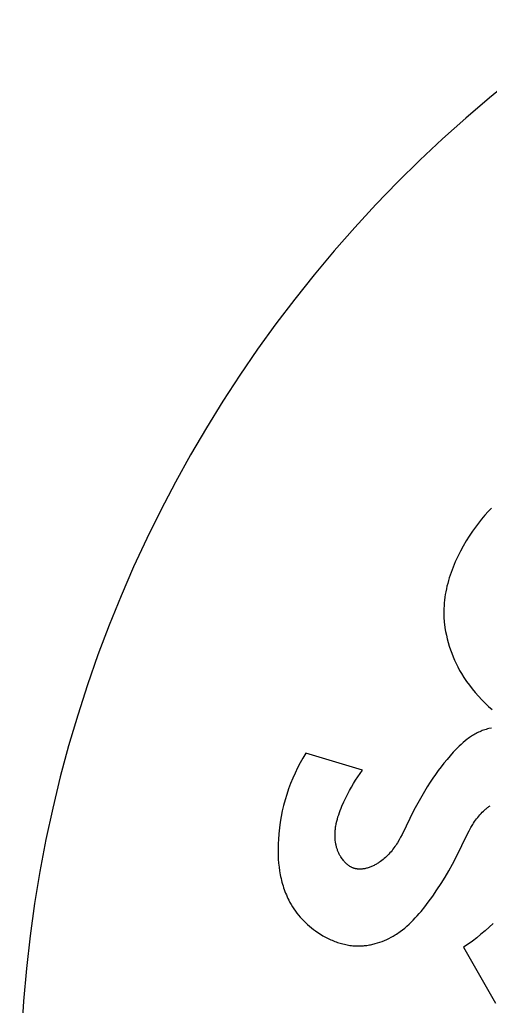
# Model space of a CAD drawing. Extents: x -2485 to -2143, y -68 to 535.
# Drawn here: x -2368.02 to -2352.56, y -15.67 to 16.78 of the extents above; entities that cross this region are included whole.
import ezdxf

# ---------------------------------------------------------------- set-up
doc = ezdxf.new("R2010")
doc.units = 0
doc.layers.add('Contorno', color=5, linetype='Continuous', true_color=0x0000ff)
doc.layers.add('Linha', color=1, linetype='Continuous')

msp = doc.modelspace()

# ---------------------------------------------------------------- linework, layer by layer
at = {"layer": 'Contorno'}
msp.add_arc((-2325.02, -18.785), 43, 90.6662, 269.3338, dxfattribs=at)
at = {"layer": 'Linha'}
for points in [[(-2352.517, 0.723), (-2352.629, 0.605), (-2352.738, 0.483), (-2352.843, 0.357), (-2352.945, 0.228), (-2353.044, 0.097), (-2353.139, -0.038), (-2353.247, -0.198), (-2353.35, -0.362), (-2353.448, -0.528), (-2353.54, -0.697), (-2353.626, -0.869), (-2353.667, -0.956), (-2353.707, -1.043), (-2353.744, -1.131), (-2353.78, -1.219), (-2353.814, -1.307), (-2353.847, -1.397), (-2353.877, -1.486), (-2353.906, -1.576), (-2353.932, -1.666), (-2353.957, -1.757), (-2353.98, -1.848), (-2354, -1.939), (-2354.019, -2.03), (-2354.035, -2.122), (-2354.049, -2.214), (-2354.061, -2.306), (-2354.07, -2.398), (-2354.077, -2.49), (-2354.082, -2.582), (-2354.084, -2.675), (-2354.084, -2.767), (-2354.081, -2.859), (-2354.078, -2.92), (-2354.073, -2.981), (-2354.068, -3.041), (-2354.061, -3.102), (-2354.045, -3.223), (-2354.025, -3.343), (-2354, -3.463), (-2353.972, -3.583), (-2353.94, -3.702), (-2353.904, -3.82), (-2353.865, -3.937), (-2353.822, -4.053), (-2353.777, -4.169), (-2353.728, -4.283), (-2353.675, -4.396), (-2353.621, -4.507), (-2353.563, -4.617), (-2353.502, -4.726), (-2353.422, -4.854), (-2353.336, -4.981), (-2353.245, -5.106), (-2353.15, -5.23), (-2353.051, -5.351), (-2352.947, -5.469), (-2352.839, -5.584), (-2352.727, -5.696), (-2352.612, -5.805), (-2352.493, -5.909)], [(-2352.513, -6.514), (-2352.602, -6.535), (-2352.646, -6.546), (-2352.69, -6.559), (-2352.733, -6.572), (-2352.776, -6.586), (-2352.818, -6.601), (-2352.86, -6.617), (-2352.902, -6.635), (-2352.943, -6.653), (-2352.983, -6.672), (-2353.023, -6.692), (-2353.061, -6.713), (-2353.099, -6.734), (-2353.136, -6.757), (-2353.173, -6.78), (-2353.209, -6.805), (-2353.245, -6.83), (-2353.28, -6.856), (-2353.316, -6.883), (-2353.384, -6.938), (-2353.452, -6.995), (-2353.518, -7.054), (-2353.584, -7.114), (-2353.679, -7.21), (-2353.771, -7.308), (-2353.877, -7.426), (-2353.979, -7.545), (-2354.079, -7.666), (-2354.175, -7.789), (-2354.269, -7.914), (-2354.36, -8.04), (-2354.449, -8.169), (-2354.535, -8.298), (-2354.63, -8.447), (-2354.722, -8.598), (-2354.898, -8.905), (-2355.065, -9.218), (-2355.454, -10.012), (-2355.503, -10.104), (-2355.554, -10.196), (-2355.607, -10.286), (-2355.635, -10.33), (-2355.663, -10.374), (-2355.692, -10.417), (-2355.723, -10.459), (-2355.754, -10.501), (-2355.786, -10.542), (-2355.819, -10.583), (-2355.853, -10.623), (-2355.888, -10.662), (-2355.924, -10.7), (-2355.962, -10.737), (-2356, -10.773), (-2356.041, -10.809), (-2356.082, -10.843), (-2356.125, -10.876), (-2356.169, -10.909), (-2356.194, -10.926), (-2356.219, -10.942), (-2356.244, -10.959), (-2356.27, -10.974), (-2356.296, -10.99), (-2356.323, -11.005), (-2356.349, -11.019), (-2356.376, -11.033), (-2356.404, -11.046), (-2356.431, -11.059), (-2356.459, -11.071), (-2356.486, -11.082), (-2356.514, -11.093), (-2356.542, -11.103), (-2356.571, -11.113), (-2356.599, -11.121), (-2356.627, -11.129), (-2356.656, -11.136), (-2356.684, -11.142), (-2356.712, -11.147), (-2356.74, -11.151), (-2356.769, -11.154), (-2356.783, -11.155), (-2356.797, -11.156), (-2356.811, -11.157), (-2356.825, -11.157), (-2356.838, -11.158), (-2356.852, -11.158), (-2356.866, -11.157), (-2356.88, -11.157), (-2356.894, -11.156), (-2356.907, -11.155), (-2356.921, -11.153), (-2356.934, -11.151), (-2356.948, -11.149), (-2356.961, -11.147), (-2356.975, -11.144), (-2356.988, -11.142), (-2357.001, -11.138), (-2357.014, -11.135), (-2357.027, -11.131), (-2357.04, -11.127), (-2357.057, -11.121), (-2357.073, -11.115), (-2357.089, -11.108), (-2357.105, -11.1), (-2357.121, -11.093), (-2357.136, -11.085), (-2357.151, -11.076), (-2357.167, -11.067), (-2357.182, -11.057), (-2357.197, -11.047), (-2357.211, -11.037), (-2357.226, -11.026), (-2357.24, -11.015), (-2357.254, -11.004), (-2357.268, -10.992), (-2357.282, -10.98), (-2357.295, -10.968), (-2357.309, -10.955), (-2357.322, -10.942), (-2357.334, -10.929), (-2357.347, -10.915), (-2357.359, -10.901), (-2357.372, -10.887), (-2357.384, -10.873), (-2357.407, -10.844), (-2357.429, -10.814), (-2357.45, -10.783), (-2357.47, -10.752), (-2357.483, -10.729), (-2357.497, -10.706), (-2357.509, -10.683), (-2357.521, -10.659), (-2357.533, -10.635), (-2357.543, -10.612), (-2357.554, -10.587), (-2357.564, -10.563), (-2357.573, -10.539), (-2357.582, -10.514), (-2357.59, -10.489), (-2357.598, -10.465), (-2357.605, -10.44), (-2357.612, -10.414), (-2357.618, -10.389), (-2357.624, -10.364), (-2357.629, -10.338), (-2357.634, -10.313), (-2357.639, -10.287), (-2357.643, -10.262), (-2357.649, -10.21), (-2357.654, -10.158), (-2357.657, -10.107), (-2357.658, -10.055), (-2357.658, -10.003), (-2357.656, -9.951), (-2357.654, -9.914), (-2357.651, -9.877), (-2357.647, -9.839), (-2357.643, -9.802), (-2357.638, -9.765), (-2357.632, -9.728), (-2357.625, -9.691), (-2357.618, -9.655), (-2357.601, -9.582), (-2357.583, -9.509), (-2357.562, -9.437), (-2357.538, -9.365), (-2357.514, -9.294), (-2357.487, -9.223), (-2357.459, -9.153), (-2357.43, -9.083), (-2357.367, -8.944), (-2357.302, -8.807), (-2357.181, -8.571), (-2357.117, -8.455), (-2357.051, -8.341), (-2356.983, -8.228), (-2356.911, -8.118), (-2356.837, -8.01), (-2356.759, -7.904), (-2358.619, -7.341), (-2358.715, -7.501), (-2358.806, -7.664), (-2358.892, -7.829), (-2358.974, -7.998), (-2359.049, -8.169), (-2359.12, -8.342), (-2359.185, -8.518), (-2359.245, -8.697), (-2359.299, -8.877), (-2359.348, -9.059), (-2359.391, -9.243), (-2359.429, -9.428), (-2359.461, -9.615), (-2359.487, -9.803), (-2359.507, -9.992), (-2359.521, -10.182), (-2359.527, -10.312), (-2359.531, -10.442), (-2359.531, -10.571), (-2359.528, -10.701), (-2359.522, -10.83), (-2359.512, -10.959), (-2359.498, -11.087), (-2359.48, -11.214), (-2359.459, -11.34), (-2359.446, -11.402), (-2359.433, -11.464), (-2359.418, -11.526), (-2359.402, -11.588), (-2359.385, -11.649), (-2359.367, -11.709), (-2359.348, -11.769), (-2359.328, -11.829), (-2359.306, -11.888), (-2359.283, -11.947), (-2359.259, -12.005), (-2359.234, -12.063), (-2359.207, -12.12), (-2359.179, -12.176), (-2359.139, -12.25), (-2359.098, -12.323), (-2359.054, -12.394), (-2359.008, -12.465), (-2358.959, -12.534), (-2358.909, -12.601), (-2358.856, -12.667), (-2358.802, -12.732), (-2358.745, -12.795), (-2358.687, -12.857), (-2358.626, -12.917), (-2358.564, -12.975), (-2358.5, -13.032), (-2358.434, -13.087), (-2358.367, -13.14), (-2358.298, -13.191), (-2358.22, -13.245), (-2358.139, -13.297), (-2358.057, -13.347), (-2357.973, -13.393), (-2357.888, -13.437), (-2357.845, -13.458), (-2357.801, -13.477), (-2357.758, -13.497), (-2357.714, -13.515), (-2357.669, -13.532), (-2357.625, -13.549), (-2357.58, -13.564), (-2357.535, -13.579), (-2357.489, -13.593), (-2357.444, -13.606), (-2357.398, -13.618), (-2357.352, -13.629), (-2357.306, -13.639), (-2357.26, -13.648), (-2357.213, -13.656), (-2357.167, -13.664), (-2357.12, -13.67), (-2357.074, -13.675), (-2357.027, -13.678), (-2356.98, -13.681), (-2356.933, -13.683), (-2356.886, -13.683), (-2356.847, -13.683), (-2356.807, -13.682), (-2356.767, -13.68), (-2356.728, -13.677), (-2356.688, -13.673), (-2356.649, -13.669), (-2356.609, -13.664), (-2356.57, -13.658), (-2356.531, -13.651), (-2356.492, -13.644), (-2356.453, -13.636), (-2356.414, -13.627), (-2356.375, -13.618), (-2356.336, -13.607), (-2356.26, -13.585), (-2356.183, -13.56), (-2356.108, -13.533), (-2356.034, -13.503), (-2355.96, -13.471), (-2355.888, -13.436), (-2355.817, -13.399), (-2355.748, -13.36), (-2355.679, -13.319), (-2355.639, -13.293), (-2355.599, -13.267), (-2355.559, -13.24), (-2355.52, -13.212), (-2355.444, -13.154), (-2355.369, -13.094), (-2355.296, -13.032), (-2355.225, -12.967), (-2355.156, -12.901), (-2355.089, -12.833), (-2355.023, -12.763), (-2354.958, -12.692), (-2354.895, -12.619), (-2354.833, -12.546), (-2354.713, -12.396), (-2354.596, -12.244), (-2354.45, -12.042), (-2354.309, -11.838), (-2354.173, -11.632), (-2354.042, -11.421), (-2353.916, -11.207), (-2353.794, -10.988), (-2353.676, -10.765), (-2353.305, -10), (-2353.25, -9.895), (-2353.193, -9.791), (-2353.134, -9.691), (-2353.103, -9.642), (-2353.071, -9.593), (-2353.039, -9.546), (-2353.005, -9.499), (-2352.971, -9.454), (-2352.935, -9.409), (-2352.898, -9.366), (-2352.86, -9.324), (-2352.821, -9.283), (-2352.781, -9.244), (-2352.76, -9.225), (-2352.739, -9.206), (-2352.717, -9.187), (-2352.695, -9.169), (-2352.673, -9.152), (-2352.651, -9.134), (-2352.628, -9.118), (-2352.604, -9.101), (-2352.58, -9.085), (-2352.556, -9.07)], [(-2352.466, -12.939), (-2352.595, -13.063), (-2352.727, -13.183), (-2352.862, -13.3), (-2353, -13.413), (-2353.141, -13.522), (-2353.285, -13.627), (-2353.433, -13.727), (-2352.388, -15.57)]]:
    msp.add_lwpolyline(points, dxfattribs=at)

doc.saveas('drawing.dxf')
